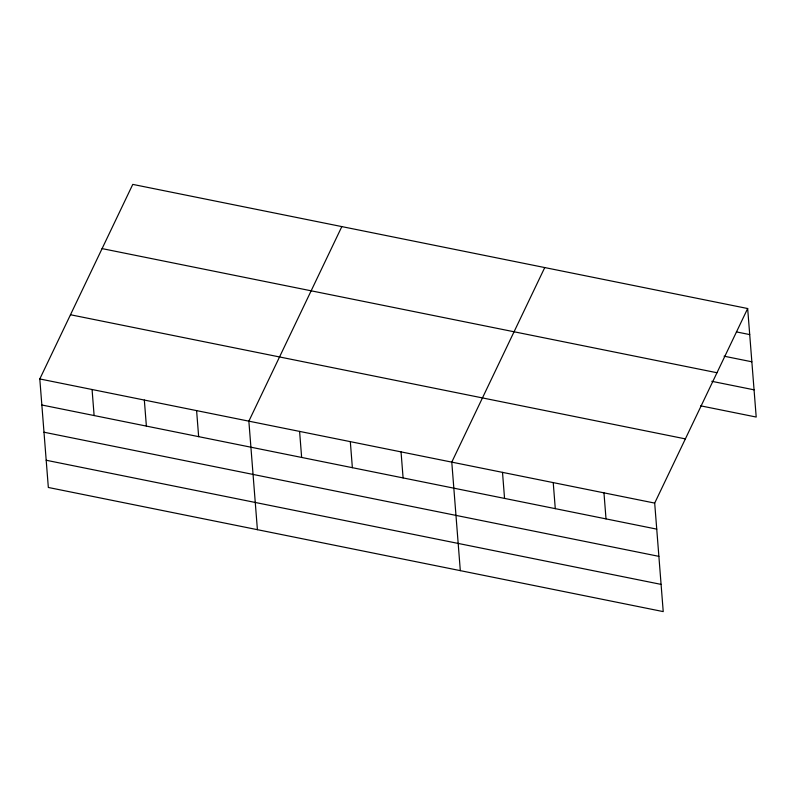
<?xml version="1.0" encoding="UTF-8"?>
<svg xmlns="http://www.w3.org/2000/svg" width="796" height="796" viewBox="0 0 796 796"><rect width="100%" height="100%" fill="white"/><g stroke="black" fill="none" stroke-linecap="round" stroke-linejoin="round"><path stroke-width="1.19" d="M747.663 308.53L654.69 503.092L663.227 611.607L48.337 487.47L39.8 378.956L132.773 184.393L747.663 308.53L756.2 417.044L700.639 405.831M341.832 226.601L248.859 421.154L257.406 529.678M544.743 267.565L451.78 462.118L460.317 570.642M736.419 331.902L749.713 334.579M724.071 356.19L751.852 361.792M102.087 248.601L716.977 372.737M711.783 381.304L754.061 389.831M70.476 314.748L685.366 438.885M39.8 378.956L654.69 503.092M41.85 404.995L656.74 529.131M43.989 432.218L658.879 556.354M46.198 460.257L661.088 584.393M603.965 492.843L606.015 518.893M553.23 482.605L555.28 508.654M502.505 472.366L504.555 498.415M401.045 451.879L403.094 477.928M350.32 441.641L352.369 467.69M299.595 431.402L301.644 457.451M196.602 410.607L198.652 436.656M144.335 400.05L146.384 426.099M92.067 389.503L94.117 415.552"/></g></svg>
